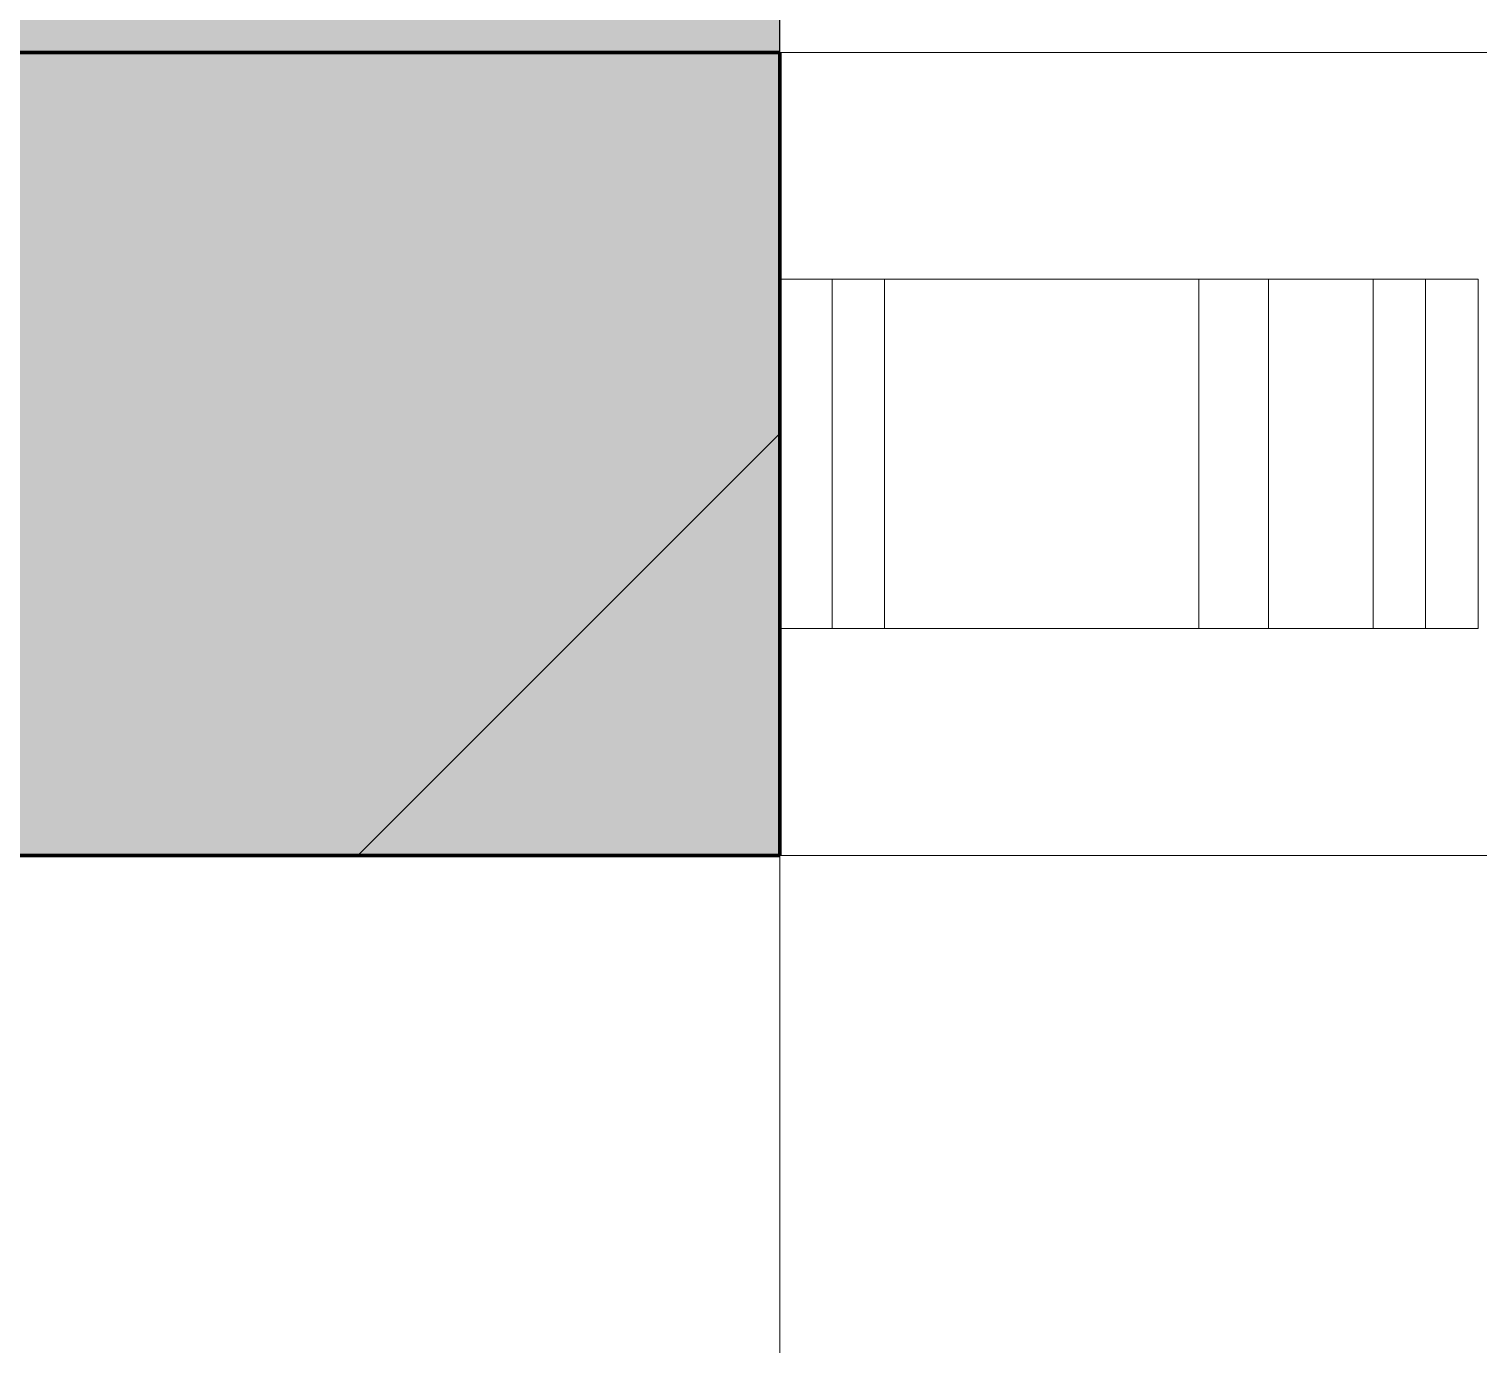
# Model space of a CAD drawing. Header units: inches. Extents: x 22 to 382261, y 22 to 371281.
# Drawn here: x 105919.7 to 106334.7, y 219252.4 to 219629.1 of the extents above; entities that cross this region are included whole.
import ezdxf

# ---------------------------------------------------------------- set-up
doc = ezdxf.new("R2010")
doc.units = ezdxf.units.IN
doc.header["$MEASUREMENT"] = 0
for name, color, linetype, lineweight in [('A-FLOR', 192, 'Continuous', 9), ('A-GLAZ-CURT', 52, 'Continuous', 9), ('A-WALL', 113, 'Continuous', 9), ('A-WALL-PATT', 111, 'Continuous', 9), ('Q-CASE', 31, 'Continuous', 9)]:
    doc.layers.add(name, color=color, linetype=linetype, lineweight=lineweight)

# ---------------------------------------------------------------- blocks, each defined once
blk = doc.blocks.new('Casework 23 - Casework 23-687365-01-GROUND FLOOR DIM- PART A')
at = {"layer": 'Q-CASE'}
h = blk.add_hatch(color=256, dxfattribs=at)
h.paths.add_polyline_path([(-12668.8, 6768.19), (-12668.8, 7298.19), (-13198.8, 7298.19), (-13198.8, 6768.19)])
h.paths.add_polyline_path([(-19558.8, 6768.19), (-19558.8, 7298.19), (-20078.8, 7298.19), (-20078.8, 6768.19), (-19722.14, 6768.19)])
h.paths.add_polyline_path([(-22278.8, 6768.19), (-22278.8, 7298.19), (-22798.8, 7298.19), (-22798.8, 6768.19)])
h.paths.add_polyline_path([(-26698.8, 6768.19), (-26698.8, 7298.19), (-27228.8, 7298.19), (-27228.8, 6768.19)])
at = {"layer": 'Q-CASE', "lineweight": 25}
for p, q in [((-22278.8, 6768.19), (-22278.8, 7298.19)), ((-22798.8, 6768.19), (-22278.8, 6768.19))]:
    blk.add_line(p, q, dxfattribs=at)
blk = doc.blocks.new('s-wall - s-wall-779407-01-GROUND FLOOR DIM- PART A')
at = {"layer": 'A-GLAZ-CURT'}
for p, q in [((-100, 50), (-85, 50)), ((-85, 50), (-100, 50)), ((-85, 50), (-70, 50)), ((-70, 50), (-85, 50)), ((-85, 50), (-70, 50)), ((-70, 50), (-85, 50)), ((-85, -50), (-85, 50)), ((-85, 50), (-85, -50)), ((-85, 50), (-70, 50)), ((-70, 50), (-85, 50)), ((-85, -50), (-85, 50)), ((-85, 50), (-85, -50)), ((-70, 50), (20, 50)), ((20, 50), (-70, 50)), ((-70, 50), (20, 50)), ((20, 50), (-70, 50)), ((-70, 50), (20, 50)), ((20, 50), (-70, 50)), ((20, 50), (-70, 50)), ((-70, 50), (20, 50)), ((-70, 50), (20, 50)), ((20, 50), (-70, 50)), ((-70, -50), (-70, 50)), ((-70, 50), (-70, -50)), ((-70, 50), (-70, -50)), ((-70, 50), (-70, -50)), ((20, 50), (40, 50)), ((40, 50), (20, 50)), ((20, 50), (40, 50)), ((40, 50), (20, 50)), ((20, 50), (40, 50)), ((40, 50), (20, 50)), ((20, -50), (20, 50)), ((20, -50), (20, 50)), ((20, 50), (20, -50)), ((20, 50), (20, -50)), ((40, 50), (70, 50)), ((70, 50), (40, 50)), ((40, 50), (70, 50)), ((70, 50), (40, 50)), ((40, 50), (70, 50)), ((70, 50), (40, 50)), ((40, 50), (70, 50)), ((70, 50), (40, 50)), ((40, -50), (40, 50)), ((40, 50), (40, -50)), ((70, 50), (85, 50)), ((85, 50), (70, 50)), ((70, 50), (85, 50)), ((85, 50), (70, 50)), ((70, 50), (85, 50)), ((85, 50), (70, 50)), ((70, 50), (70, -50)), ((70, 50), (70, -50)), ((85, 50), (100, 50)), ((100, 50), (85, 50)), ((85, 50), (85, -50)), ((85, 50), (85, -50)), ((85, 50), (85, -50)), ((85, 50), (85, -50)), ((100, 50), (100, -50)), ((100, 50), (100, -50)), ((-100, -50), (-85, -50)), ((-85, -50), (-100, -50)), ((-85, -50), (-70, -50)), ((-70, -50), (-85, -50)), ((-85, -50), (-70, -50)), ((-70, -50), (-85, -50)), ((-85, -50), (-70, -50)), ((-70, -50), (-85, -50)), ((-70, -50), (20, -50)), ((20, -50), (-70, -50)), ((-70, -50), (20, -50)), ((20, -50), (-70, -50)), ((-70, -50), (20, -50)), ((20, -50), (-70, -50)), ((20, -50), (-70, -50)), ((-70, -50), (20, -50)), ((-70, -50), (20, -50)), ((20, -50), (-70, -50)), ((20, -50), (40, -50)), ((40, -50), (20, -50)), ((20, -50), (40, -50)), ((40, -50), (20, -50)), ((20, -50), (40, -50)), ((40, -50), (20, -50)), ((40, -50), (70, -50)), ((70, -50), (40, -50)), ((40, -50), (70, -50)), ((70, -50), (40, -50)), ((40, -50), (70, -50)), ((70, -50), (40, -50)), ((40, -50), (70, -50)), ((70, -50), (40, -50)), ((70, -50), (85, -50)), ((85, -50), (70, -50)), ((70, -50), (85, -50)), ((85, -50), (70, -50)), ((70, -50), (85, -50)), ((85, -50), (70, -50)), ((85, -50), (100, -50)), ((100, -50), (85, -50))]:
    blk.add_line(p, q, dxfattribs=at)
blk = doc.blocks.new('s-wall - s-wall-V11-01-GROUND FLOOR DIM- PART A')
at = {"layer": 'A-GLAZ-CURT'}
for p, q in [((-100, 50), (-85, 50)), ((-85, 50), (-100, 50)), ((-85, 50), (-70, 50)), ((-70, 50), (-85, 50)), ((-85, 50), (-70, 50)), ((-70, 50), (-85, 50)), ((-85, -50), (-85, 50)), ((-85, 50), (-85, -50)), ((-85, 50), (-70, 50)), ((-70, 50), (-85, 50)), ((-85, -50), (-85, 50)), ((-85, 50), (-85, -50)), ((-70, 50), (20, 50)), ((20, 50), (-70, 50)), ((-70, 50), (20, 50)), ((20, 50), (-70, 50)), ((-70, 50), (20, 50)), ((20, 50), (-70, 50)), ((20, 50), (-70, 50)), ((-70, 50), (20, 50)), ((-70, 50), (20, 50)), ((20, 50), (-70, 50)), ((-70, -50), (-70, 50)), ((-70, 50), (-70, -50)), ((-70, 50), (-70, -50)), ((-70, 50), (-70, -50)), ((20, 50), (40, 50)), ((40, 50), (20, 50)), ((20, 50), (40, 50)), ((40, 50), (20, 50)), ((20, 50), (40, 50)), ((40, 50), (20, 50)), ((20, -50), (20, 50)), ((20, -50), (20, 50)), ((20, 50), (20, -50)), ((20, 50), (20, -50)), ((40, 50), (70, 50)), ((70, 50), (40, 50)), ((40, 50), (70, 50)), ((70, 50), (40, 50)), ((40, 50), (70, 50)), ((70, 50), (40, 50)), ((40, 50), (70, 50)), ((70, 50), (40, 50)), ((40, -50), (40, 50)), ((40, 50), (40, -50)), ((70, 50), (85, 50)), ((85, 50), (70, 50)), ((70, 50), (85, 50)), ((85, 50), (70, 50)), ((70, 50), (85, 50)), ((85, 50), (70, 50)), ((70, 50), (70, -50)), ((70, 50), (70, -50)), ((85, 50), (100, 50)), ((100, 50), (85, 50)), ((85, 50), (85, -50)), ((85, 50), (85, -50)), ((85, 50), (85, -50)), ((85, 50), (85, -50)), ((100, 50), (100, -50)), ((100, 50), (100, -50)), ((-100, -50), (-85, -50)), ((-85, -50), (-100, -50)), ((-85, -50), (-70, -50)), ((-70, -50), (-85, -50)), ((-85, -50), (-70, -50)), ((-70, -50), (-85, -50)), ((-85, -50), (-70, -50)), ((-70, -50), (-85, -50)), ((-70, -50), (20, -50)), ((20, -50), (-70, -50)), ((-70, -50), (20, -50)), ((20, -50), (-70, -50)), ((-70, -50), (20, -50)), ((20, -50), (-70, -50)), ((20, -50), (-70, -50)), ((-70, -50), (20, -50)), ((-70, -50), (20, -50)), ((20, -50), (-70, -50)), ((20, -50), (40, -50)), ((40, -50), (20, -50)), ((20, -50), (40, -50)), ((40, -50), (20, -50)), ((20, -50), (40, -50)), ((40, -50), (20, -50)), ((40, -50), (70, -50)), ((70, -50), (40, -50)), ((40, -50), (70, -50)), ((70, -50), (40, -50)), ((40, -50), (70, -50)), ((70, -50), (40, -50)), ((40, -50), (70, -50)), ((70, -50), (40, -50)), ((70, -50), (85, -50)), ((85, -50), (70, -50)), ((70, -50), (85, -50)), ((85, -50), (70, -50)), ((70, -50), (85, -50)), ((85, -50), (70, -50)), ((85, -50), (100, -50)), ((100, -50), (85, -50))]:
    blk.add_line(p, q, dxfattribs=at)
blk = doc.blocks.new('s-wall - s-wall-V22-01-GROUND FLOOR DIM- PART A')
at = {"layer": 'A-GLAZ-CURT'}
for p, q in [((-100, 50), (-85, 50)), ((-85, 50), (-100, 50)), ((-85, 50), (-70, 50)), ((-70, 50), (-85, 50)), ((-85, 50), (-70, 50)), ((-70, 50), (-85, 50)), ((-85, -50), (-85, 50)), ((-85, 50), (-85, -50)), ((-85, 50), (-70, 50)), ((-70, 50), (-85, 50)), ((-85, -50), (-85, 50)), ((-85, 50), (-85, -50)), ((-70, 50), (20, 50)), ((20, 50), (-70, 50)), ((-70, 50), (20, 50)), ((20, 50), (-70, 50)), ((-70, 50), (20, 50)), ((20, 50), (-70, 50)), ((20, 50), (-70, 50)), ((-70, 50), (20, 50)), ((-70, 50), (20, 50)), ((20, 50), (-70, 50)), ((-70, -50), (-70, 50)), ((-70, 50), (-70, -50)), ((-70, 50), (-70, -50)), ((-70, 50), (-70, -50)), ((20, 50), (40, 50)), ((40, 50), (20, 50)), ((20, 50), (40, 50)), ((40, 50), (20, 50)), ((20, 50), (40, 50)), ((40, 50), (20, 50)), ((20, -50), (20, 50)), ((20, -50), (20, 50)), ((20, 50), (20, -50)), ((20, 50), (20, -50)), ((40, 50), (70, 50)), ((70, 50), (40, 50)), ((40, 50), (70, 50)), ((70, 50), (40, 50)), ((40, 50), (70, 50)), ((70, 50), (40, 50)), ((40, 50), (70, 50)), ((70, 50), (40, 50)), ((40, -50), (40, 50)), ((40, 50), (40, -50)), ((70, 50), (85, 50)), ((85, 50), (70, 50)), ((70, 50), (85, 50)), ((85, 50), (70, 50)), ((70, 50), (85, 50)), ((85, 50), (70, 50)), ((70, 50), (70, -50)), ((70, 50), (70, -50)), ((85, 50), (100, 50)), ((100, 50), (85, 50)), ((85, 50), (85, -50)), ((85, 50), (85, -50)), ((85, 50), (85, -50)), ((85, 50), (85, -50)), ((100, 50), (100, -50)), ((100, 50), (100, -50)), ((-100, -50), (-85, -50)), ((-85, -50), (-100, -50)), ((-85, -50), (-70, -50)), ((-70, -50), (-85, -50)), ((-85, -50), (-70, -50)), ((-70, -50), (-85, -50)), ((-85, -50), (-70, -50)), ((-70, -50), (-85, -50)), ((-70, -50), (20, -50)), ((20, -50), (-70, -50)), ((-70, -50), (20, -50)), ((20, -50), (-70, -50)), ((-70, -50), (20, -50)), ((20, -50), (-70, -50)), ((20, -50), (-70, -50)), ((-70, -50), (20, -50)), ((-70, -50), (20, -50)), ((20, -50), (-70, -50)), ((20, -50), (40, -50)), ((40, -50), (20, -50)), ((20, -50), (40, -50)), ((40, -50), (20, -50)), ((20, -50), (40, -50)), ((40, -50), (20, -50)), ((40, -50), (70, -50)), ((70, -50), (40, -50)), ((40, -50), (70, -50)), ((70, -50), (40, -50)), ((40, -50), (70, -50)), ((70, -50), (40, -50)), ((40, -50), (70, -50)), ((70, -50), (40, -50)), ((70, -50), (85, -50)), ((85, -50), (70, -50)), ((70, -50), (85, -50)), ((85, -50), (70, -50)), ((70, -50), (85, -50)), ((85, -50), (70, -50)), ((85, -50), (100, -50)), ((100, -50), (85, -50))]:
    blk.add_line(p, q, dxfattribs=at)
blk = doc.blocks.new('s-wall - s-wall-V33-01-GROUND FLOOR DIM- PART A')
at = {"layer": 'A-GLAZ-CURT'}
for p, q in [((-100, 50), (-85, 50)), ((-85, 50), (-100, 50)), ((-85, 50), (-70, 50)), ((-70, 50), (-85, 50)), ((-85, 50), (-70, 50)), ((-70, 50), (-85, 50)), ((-85, -50), (-85, 50)), ((-85, 50), (-85, -50)), ((-85, 50), (-70, 50)), ((-70, 50), (-85, 50)), ((-85, -50), (-85, 50)), ((-85, 50), (-85, -50)), ((-70, 50), (20, 50)), ((20, 50), (-70, 50)), ((-70, 50), (20, 50)), ((20, 50), (-70, 50)), ((-70, 50), (20, 50)), ((20, 50), (-70, 50)), ((20, 50), (-70, 50)), ((-70, 50), (20, 50)), ((-70, 50), (20, 50)), ((20, 50), (-70, 50)), ((-70, -50), (-70, 50)), ((-70, 50), (-70, -50)), ((-70, 50), (-70, -50)), ((-70, 50), (-70, -50)), ((20, 50), (40, 50)), ((40, 50), (20, 50)), ((20, 50), (40, 50)), ((40, 50), (20, 50)), ((20, 50), (40, 50)), ((40, 50), (20, 50)), ((20, -50), (20, 50)), ((20, -50), (20, 50)), ((20, 50), (20, -50)), ((20, 50), (20, -50)), ((40, 50), (70, 50)), ((70, 50), (40, 50)), ((40, 50), (70, 50)), ((70, 50), (40, 50)), ((40, 50), (70, 50)), ((70, 50), (40, 50)), ((40, 50), (70, 50)), ((70, 50), (40, 50)), ((40, -50), (40, 50)), ((40, 50), (40, -50)), ((70, 50), (85, 50)), ((85, 50), (70, 50)), ((70, 50), (85, 50)), ((85, 50), (70, 50)), ((70, 50), (85, 50)), ((85, 50), (70, 50)), ((70, 50), (70, -50)), ((70, 50), (70, -50)), ((85, 50), (100, 50)), ((100, 50), (85, 50)), ((85, 50), (85, -50)), ((85, 50), (85, -50)), ((85, 50), (85, -50)), ((85, 50), (85, -50)), ((100, 50), (100, -50)), ((100, 50), (100, -50)), ((-100, -50), (-85, -50)), ((-85, -50), (-100, -50)), ((-85, -50), (-70, -50)), ((-70, -50), (-85, -50)), ((-85, -50), (-70, -50)), ((-70, -50), (-85, -50)), ((-85, -50), (-70, -50)), ((-70, -50), (-85, -50)), ((-70, -50), (20, -50)), ((20, -50), (-70, -50)), ((-70, -50), (20, -50)), ((20, -50), (-70, -50)), ((-70, -50), (20, -50)), ((20, -50), (-70, -50)), ((20, -50), (-70, -50)), ((-70, -50), (20, -50)), ((-70, -50), (20, -50)), ((20, -50), (-70, -50)), ((20, -50), (40, -50)), ((40, -50), (20, -50)), ((20, -50), (40, -50)), ((40, -50), (20, -50)), ((20, -50), (40, -50)), ((40, -50), (20, -50)), ((40, -50), (70, -50)), ((70, -50), (40, -50)), ((40, -50), (70, -50)), ((70, -50), (40, -50)), ((40, -50), (70, -50)), ((70, -50), (40, -50)), ((40, -50), (70, -50)), ((70, -50), (40, -50)), ((70, -50), (85, -50)), ((85, -50), (70, -50)), ((70, -50), (85, -50)), ((85, -50), (70, -50)), ((70, -50), (85, -50)), ((85, -50), (70, -50)), ((85, -50), (100, -50)), ((100, -50), (85, -50))]:
    blk.add_line(p, q, dxfattribs=at)
blk = doc.blocks.new('s-wall - s-wall-V44-01-GROUND FLOOR DIM- PART A')
at = {"layer": 'A-GLAZ-CURT'}
for p, q in [((-100, 50), (-85, 50)), ((-85, 50), (-100, 50)), ((-85, 50), (-70, 50)), ((-70, 50), (-85, 50)), ((-85, 50), (-70, 50)), ((-70, 50), (-85, 50)), ((-85, -50), (-85, 50)), ((-85, 50), (-85, -50)), ((-85, 50), (-70, 50)), ((-70, 50), (-85, 50)), ((-85, -50), (-85, 50)), ((-85, 50), (-85, -50)), ((-70, 50), (20, 50)), ((20, 50), (-70, 50)), ((-70, 50), (20, 50)), ((20, 50), (-70, 50)), ((-70, 50), (20, 50)), ((20, 50), (-70, 50)), ((20, 50), (-70, 50)), ((-70, 50), (20, 50)), ((-70, 50), (20, 50)), ((20, 50), (-70, 50)), ((-70, -50), (-70, 50)), ((-70, 50), (-70, -50)), ((-70, 50), (-70, -50)), ((-70, 50), (-70, -50)), ((20, 50), (40, 50)), ((40, 50), (20, 50)), ((20, 50), (40, 50)), ((40, 50), (20, 50)), ((20, 50), (40, 50)), ((40, 50), (20, 50)), ((20, -50), (20, 50)), ((20, -50), (20, 50)), ((20, 50), (20, -50)), ((20, 50), (20, -50)), ((40, 50), (70, 50)), ((70, 50), (40, 50)), ((40, 50), (70, 50)), ((70, 50), (40, 50)), ((40, 50), (70, 50)), ((70, 50), (40, 50)), ((40, 50), (70, 50)), ((70, 50), (40, 50)), ((40, -50), (40, 50)), ((40, 50), (40, -50)), ((70, 50), (85, 50)), ((85, 50), (70, 50)), ((70, 50), (85, 50)), ((85, 50), (70, 50)), ((70, 50), (85, 50)), ((85, 50), (70, 50)), ((70, 50), (70, -50)), ((70, 50), (70, -50)), ((85, 50), (100, 50)), ((100, 50), (85, 50)), ((85, 50), (85, -50)), ((85, 50), (85, -50)), ((85, 50), (85, -50)), ((85, 50), (85, -50)), ((100, 50), (100, -50)), ((100, 50), (100, -50)), ((-100, -50), (-85, -50)), ((-85, -50), (-100, -50)), ((-85, -50), (-70, -50)), ((-70, -50), (-85, -50)), ((-85, -50), (-70, -50)), ((-70, -50), (-85, -50)), ((-85, -50), (-70, -50)), ((-70, -50), (-85, -50)), ((-70, -50), (20, -50)), ((20, -50), (-70, -50)), ((-70, -50), (20, -50)), ((20, -50), (-70, -50)), ((-70, -50), (20, -50)), ((20, -50), (-70, -50)), ((20, -50), (-70, -50)), ((-70, -50), (20, -50)), ((-70, -50), (20, -50)), ((20, -50), (-70, -50)), ((20, -50), (40, -50)), ((40, -50), (20, -50)), ((20, -50), (40, -50)), ((40, -50), (20, -50)), ((20, -50), (40, -50)), ((40, -50), (20, -50)), ((40, -50), (70, -50)), ((70, -50), (40, -50)), ((40, -50), (70, -50)), ((70, -50), (40, -50)), ((40, -50), (70, -50)), ((70, -50), (40, -50)), ((40, -50), (70, -50)), ((70, -50), (40, -50)), ((70, -50), (85, -50)), ((85, -50), (70, -50)), ((70, -50), (85, -50)), ((85, -50), (70, -50)), ((70, -50), (85, -50)), ((85, -50), (70, -50)), ((85, -50), (100, -50)), ((100, -50), (85, -50))]:
    blk.add_line(p, q, dxfattribs=at)
blk = doc.blocks.new('s-wall - s-wall-V54-01-GROUND FLOOR DIM- PART A')
at = {"layer": 'A-GLAZ-CURT'}
for p, q in [((-100, 50), (100, 50)), ((-85, 50), (-100, 50)), ((-100, -50), (-100, 50)), ((-70, 50), (-85, 50)), ((-85, 50), (-70, 50)), ((85, 50), (-85, 50)), ((-85, -50), (-85, 50)), ((-85, 50), (-85, -50)), ((-85, 50), (85, 50)), ((-70, 50), (-85, 50)), ((-85, -50), (-85, 50)), ((-85, 50), (-85, -50)), ((20, 50), (-70, 50)), ((-70, 50), (20, 50)), ((20, 50), (-70, 50)), ((20, 50), (-70, 50)), ((-70, 50), (20, 50)), ((-70, 50), (20, 50)), ((20, 50), (-70, 50)), ((-70, -50), (-70, 50)), ((-70, 50), (-70, -50)), ((-70, 50), (-70, -50)), ((-70, 50), (-70, -50)), ((40, 50), (20, 50)), ((20, 50), (40, 50)), ((40, 50), (20, 50)), ((20, -50), (20, 50)), ((20, -50), (20, 50)), ((20, 50), (20, -50)), ((20, 50), (20, -50)), ((70, 50), (40, 50)), ((40, 50), (70, 50)), ((70, 50), (40, 50)), ((40, 50), (70, 50)), ((70, 50), (40, 50)), ((40, -50), (40, 50)), ((40, 50), (40, -50)), ((85, 50), (70, 50)), ((70, 50), (85, 50)), ((85, 50), (70, 50)), ((70, 50), (70, -50)), ((70, 50), (70, -50)), ((100, 50), (85, 50)), ((85, 50), (85, -50)), ((85, 50), (85, -50)), ((85, 50), (85, -50)), ((85, 50), (85, -50)), ((100, 50), (100, -50)), ((100, 50), (100, -50)), ((-100, -50), (-85, -50)), ((100, -50), (-100, -50)), ((-85, -50), (-70, -50)), ((-85, -50), (85, -50)), ((-70, -50), (-85, -50)), ((-85, -50), (-70, -50)), ((85, -50), (-85, -50)), ((-70, -50), (20, -50)), ((20, -50), (-70, -50)), ((-70, -50), (20, -50)), ((20, -50), (-70, -50)), ((-70, -50), (20, -50)), ((-70, -50), (20, -50)), ((20, -50), (-70, -50)), ((20, -50), (40, -50)), ((40, -50), (20, -50)), ((20, -50), (40, -50)), ((40, -50), (70, -50)), ((70, -50), (40, -50)), ((40, -50), (70, -50)), ((40, -50), (70, -50)), ((70, -50), (40, -50)), ((70, -50), (85, -50)), ((85, -50), (70, -50)), ((70, -50), (85, -50)), ((85, -50), (100, -50))]:
    blk.add_line(p, q, dxfattribs=at)

msp = doc.modelspace()

# ---------------------------------------------------------------- hatches: boundary and pattern name
at = {"layer": 'A-WALL-PATT'}
h = msp.add_hatch(dxfattribs=at)
h.set_pattern_fill('FP_1', color=256, style=0, pattern_type=2)
h.set_pattern_definition([(45, (128413.5, 212624.16), (-251.447, 251.447), []), (45, (128413.5, 213005.16), (-251.447, 251.447), [])])
h.paths.add_polyline_path([(99984.69, 219392.35), (106134.69, 219392.35), (106134.69, 219622.35), (98104.69, 219622.35), (98104.69, 219392.35), (99834.69, 219392.35)])

# ---------------------------------------------------------------- linework, layer by layer
at = {"layer": 'A-FLOR'}
msp.add_line((106134.69, 215252.35), (106134.69, 219392.35), dxfattribs=at)
at = {"layer": 'A-WALL', "lineweight": 70}
for p, q in [((106134.69, 219622.35), (98104.69, 219622.35)), ((106134.69, 219392.35), (106134.69, 219622.35)), ((101414.69, 219392.35), (106134.69, 219392.35))]:
    msp.add_line(p, q, dxfattribs=at)
at = {"layer": 'A-WALL'}
for p, q in [((106134.69, 219622.35), (108334.69, 219622.35)), ((108334.69, 219392.35), (106134.69, 219392.35))]:
    msp.add_line(p, q, dxfattribs=at)

# ---------------------------------------------------------------- block references
at = {"layer": 'A-GLAZ-CURT'}
for name in ['s-wall - s-wall-779407-01-GROUND FLOOR DIM- PART A', 's-wall - s-wall-V11-01-GROUND FLOOR DIM- PART A', 's-wall - s-wall-V22-01-GROUND FLOOR DIM- PART A', 's-wall - s-wall-V33-01-GROUND FLOOR DIM- PART A', 's-wall - s-wall-V44-01-GROUND FLOOR DIM- PART A', 's-wall - s-wall-V54-01-GROUND FLOOR DIM- PART A']:
    msp.add_blockref(name, (106234.69, 219507.35), dxfattribs=at)
at = {"layer": 'Q-CASE'}
msp.add_blockref('Casework 23 - Casework 23-687365-01-GROUND FLOOR DIM- PART A', (128413.49, 212624.16), dxfattribs=at)

doc.saveas('drawing.dxf')
